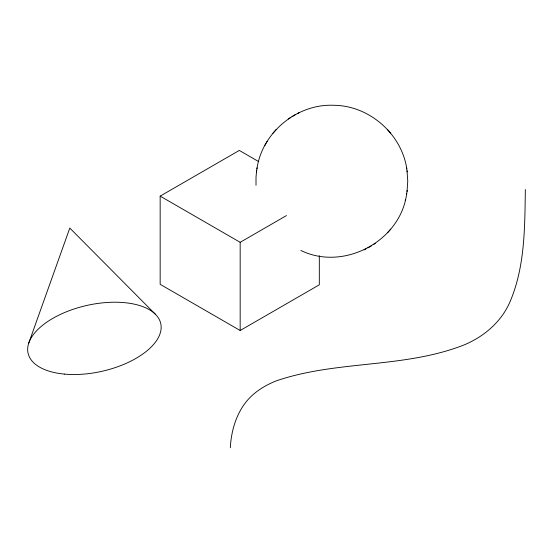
<?xml version="1.0" encoding="UTF-8"?>
<svg xmlns="http://www.w3.org/2000/svg" width="553" height="553" viewBox="0 0 553 553"><rect width="100%" height="100%" fill="white"/><g stroke="black" fill="none" stroke-linecap="round" stroke-linejoin="round"><path stroke-width="0.83" d="M525.35 189.527C524.762 227.048 525.094 266.173 510.205 301.344C500.721 323.788 480.308 339.77 457.559 347.353C399.052 368.022 334.786 360.805 276.23 380.872A85.459 49.341 0 0 0 255.362 392.713C238.682 405.778 231.375 427.186 230.331 447.743M256.627 170.815L256.011 177.05L256.011 185.283M407.029 191.518L407.755 181.17L407.029 170.815M256.924 168.879C262.108 132.319 297.238 103.508 334.047 105.291C370.427 105.671 403.441 135.644 407.188 171.879M300.818 250.433C343.807 271.558 400.69 241.06 406.731 193.453M256.468 171.879L257.083 167.822M406.573 194.518L407.188 190.453M405.204 200.615L405.494 199.571M28.549 343.669L69.802 228.057L155.234 314.125M264.7 145.688L265.779 143.801M266.145 143.158L267.203 141.312M272.954 133.218L274.392 131.573M274.758 131.144L276.147 129.54M387.508 232.792L388.897 231.195M389.264 230.767L390.701 229.115M288.334 118.93L290.325 117.665M292.046 116.565L295.772 114.416M371.609 245.767L367.883 247.924M373.33 244.668L375.314 243.41M319.316 255.693L319.316 284.809L240.168 330.507L160.163 284.318L160.163 196.121L239.311 150.423L258.756 161.649M160.163 196.121L240.168 242.311L286.461 215.58M297.763 113.365L299.477 112.473M364.178 249.859L365.886 248.968M390.701 133.218L387.508 129.54M406.573 167.822L406.731 168.879M240.168 242.311L240.168 330.507M64.466 374.105A67.978 33.788 -12.6 0 0 161.041 325.316A67.978 33.788 -12.6 0 0 57.699 315.735A67.978 33.788 -12.6 0 0 64.466 374.105"/></g></svg>
